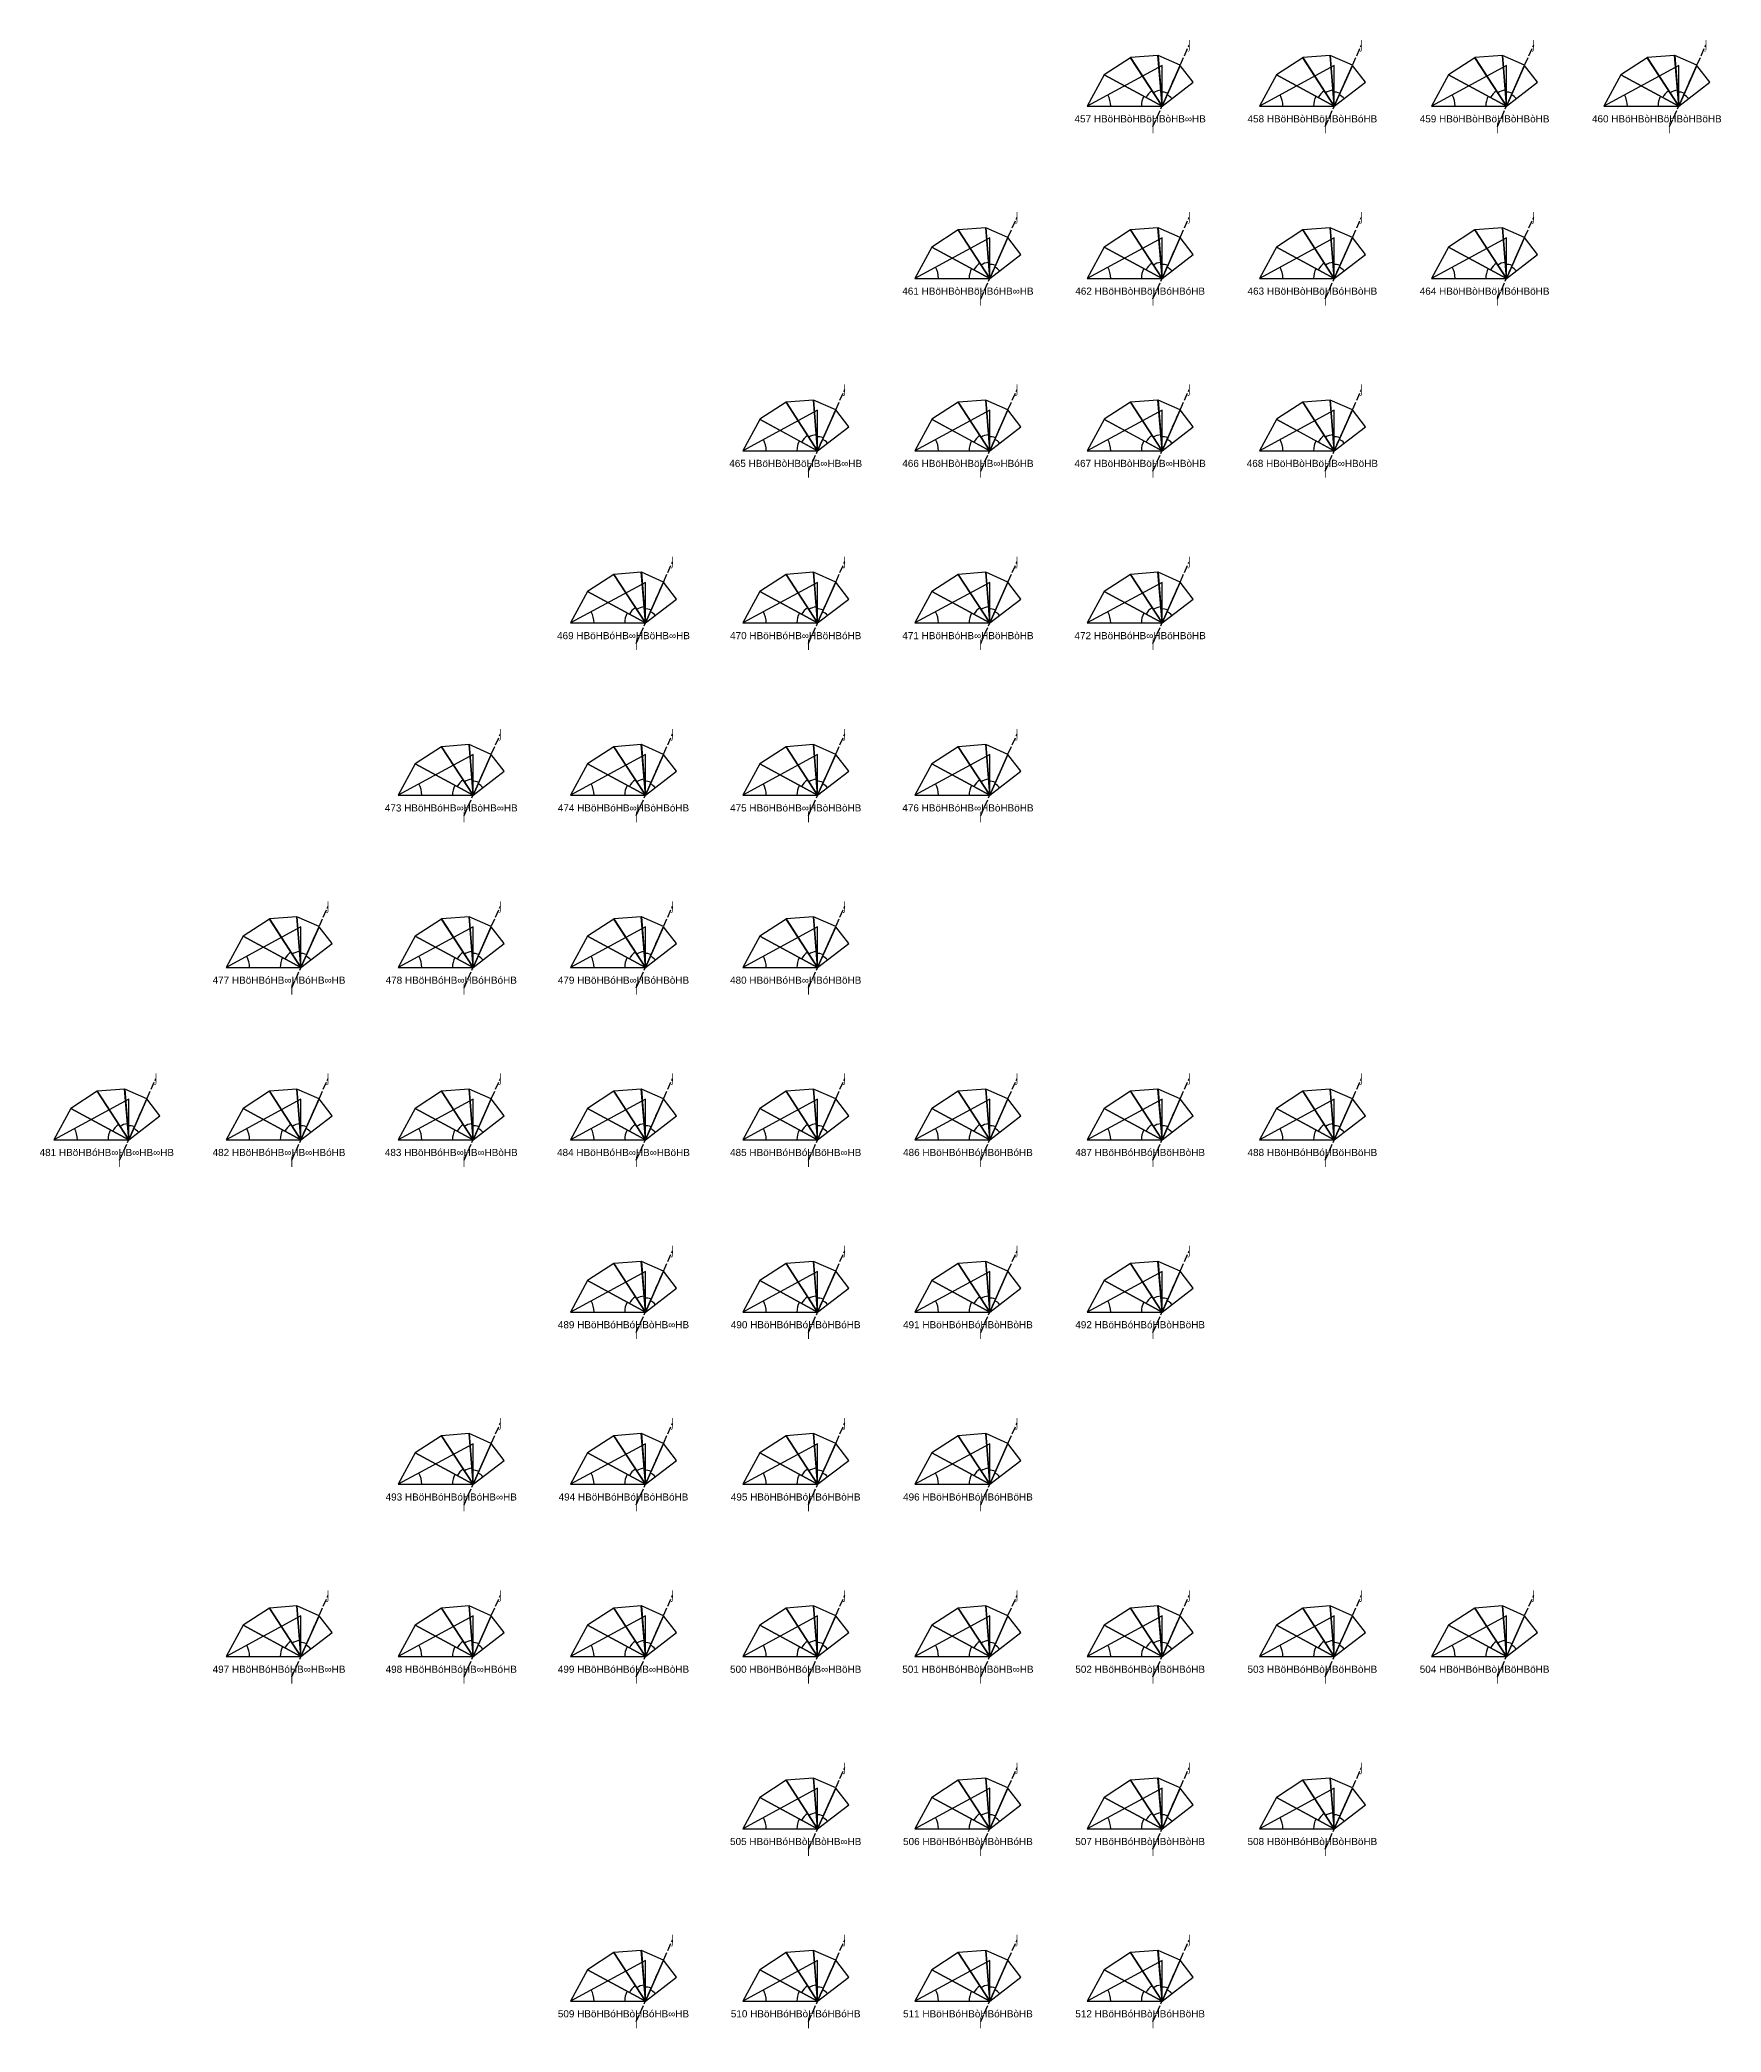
# Model space of a CAD drawing. Header units: millimetres. Extents: x 122552 to 1654769, y -10280102 to 62068.
# Drawn here: x 945859 to 1206012, y -5731785 to -5423586 of the extents above; entities that cross this region are included whole.
import ezdxf
from ezdxf.enums import TextEntityAlignment as Align

# ---------------------------------------------------------------- set-up
doc = ezdxf.new("R2010")
doc.units = ezdxf.units.MM
doc.linetypes.add('ACAD_ISO02W100', pattern=[15, 12, -3])
for name, color, linetype in [('BASE', 170, 'Continuous'), ('HYPOTENUSE', 20, 'Continuous'), ('PERPENDICULAR', 90, 'Continuous'), ('Standard', 7, 'Continuous')]:
    doc.layers.add(name, color=color, linetype=linetype)
doc.styles.add('Arial', font='arial_0.ttf')

# ---------------------------------------------------------------- blocks, each defined once
blk = doc.blocks.new('fundamental_block_GT')
at = {"color": 4}
blk.add_arc((0, -2), 277, 359.9799, 28.4254, dxfattribs=at)
at = {"layer": 'BASE'}
blk.add_line((0, 0), (879, -7), dxfattribs=at)
at = {"layer": 'HYPOTENUSE'}
blk.add_line((883, 469), (0, 0), dxfattribs=at)
at = {"layer": 'PERPENDICULAR'}
blk.add_line((879, -7), (883, 469), dxfattribs=at)

msp = doc.modelspace()

# ---------------------------------------------------------------- linework, layer by layer
at = {"linetype": 'ACAD_ISO02W100', "ltscale": 100}
for p, q in [((1118093, -5437006), (1123708, -5424368)), ((1144742, -5437006), (1150356, -5424368)), ((1171390, -5437006), (1177005, -5424368)), ((1198039, -5437006), (1203654, -5424368)), ((1091444, -5463655), (1097059, -5451017)), ((1118093, -5463655), (1123708, -5451017)), ((1144742, -5463655), (1150356, -5451017)), ((1171390, -5463655), (1177005, -5451017)), ((1064796, -5490303), (1070410, -5477665)), ((1091444, -5490303), (1097059, -5477665)), ((1118093, -5490303), (1123708, -5477665)), ((1144742, -5490303), (1150356, -5477665)), ((1038147, -5516952), (1043762, -5504314)), ((1064796, -5516952), (1070410, -5504314)), ((1091444, -5516952), (1097059, -5504314)), ((1118093, -5516952), (1123708, -5504314)), ((1011498, -5543601), (1017113, -5530963)), ((1038147, -5543601), (1043762, -5530963)), ((1064796, -5543601), (1070410, -5530963)), ((1091444, -5543601), (1097059, -5530963)), ((984850, -5570249), (990464, -5557611)), ((1011498, -5570249), (1017113, -5557611)), ((1038147, -5570249), (1043762, -5557611)), ((1064796, -5570249), (1070410, -5557611)), ((958201, -5596898), (963816, -5584260)), ((984850, -5596898), (990464, -5584260)), ((1011498, -5596898), (1017113, -5584260)), ((1038147, -5596898), (1043762, -5584260)), ((1064796, -5596898), (1070410, -5584260)), ((1091444, -5596898), (1097059, -5584260)), ((1118093, -5596898), (1123708, -5584260)), ((1144742, -5596898), (1150356, -5584260)), ((1038147, -5623547), (1043762, -5610909)), ((1064796, -5623547), (1070410, -5610909)), ((1091444, -5623547), (1097059, -5610909)), ((1118093, -5623547), (1123708, -5610909)), ((1011498, -5650196), (1017113, -5637557)), ((1038147, -5650196), (1043762, -5637557)), ((1064796, -5650196), (1070410, -5637557)), ((1091444, -5650196), (1097059, -5637557)), ((984850, -5676844), (990464, -5664206)), ((1011498, -5676844), (1017113, -5664206)), ((1038147, -5676844), (1043762, -5664206)), ((1064796, -5676844), (1070410, -5664206)), ((1091444, -5676844), (1097059, -5664206)), ((1118093, -5676844), (1123708, -5664206)), ((1144742, -5676844), (1150356, -5664206)), ((1171390, -5676844), (1177005, -5664206)), ((1064796, -5703493), (1070410, -5690855)), ((1091444, -5703493), (1097059, -5690855)), ((1118093, -5703493), (1123708, -5690855)), ((1144742, -5703493), (1150356, -5690855)), ((1038147, -5730142), (1043762, -5717503)), ((1064796, -5730142), (1070410, -5717503)), ((1091444, -5730142), (1097059, -5717503)), ((1118093, -5730142), (1123708, -5717503))]:
    msp.add_line(p, q, dxfattribs=at)

# ---------------------------------------------------------------- block references
for p, xscale, yscale, zscale, rotation in [((1119497, -5433847), 10.18429076373601, 10.18429076373601, 10.18429076373601, 123.5116672382091), ((1119497, -5433847), 8.951118371073518, 8.951118371073518, 8.951118371073518, 95.02333447641668), ((1119497, -5433847), 7.867265571232678, 7.867265571232678, 7.867265571232678, 66.53500171461897), ((1146145, -5433847), 10.18429076373601, 10.18429076373601, 10.18429076373601, 123.5116672382091), ((1146145, -5433847), 8.951118371073518, 8.951118371073518, 8.951118371073518, 95.02333447641668), ((1146145, -5433847), 7.867265571232678, 7.867265571232678, 7.867265571232678, 66.53500171461897), ((1172794, -5433847), 10.18429076373601, 10.18429076373601, 10.18429076373601, 123.5116672382091), ((1172794, -5433847), 8.951118371073518, 8.951118371073518, 8.951118371073518, 95.02333447641668), ((1172794, -5433847), 7.867265571232678, 7.867265571232678, 7.867265571232678, 66.53500171461897), ((1199443, -5433847), 10.18429076373601, 10.18429076373601, 10.18429076373601, 123.5116672382091), ((1199443, -5433847), 8.951118371073518, 8.951118371073518, 8.951118371073518, 95.02333447641668), ((1199443, -5433847), 7.867265571232678, 7.867265571232678, 7.867265571232678, 66.53500171461897), ((1119497, -5433847), 11.58735412275403, 11.58735412275403, 11.58735412275403, 152.0000000000003), ((1119497, -5433847), 6.914651890686425, 6.914651890686425, 6.914651890686425, 38.04666895281858), ((1146145, -5433847), 11.58735412275403, 11.58735412275403, 11.58735412275403, 152.0000000000003), ((1146145, -5433847), 6.914651890686425, 6.914651890686425, 6.914651890686425, 38.04666895281858), ((1172794, -5433847), 11.58735412275403, 11.58735412275403, 11.58735412275403, 152.0000000000003), ((1172794, -5433847), 6.914651890686425, 6.914651890686425, 6.914651890686425, 38.04666895281858), ((1199443, -5433847), 11.58735412275403, 11.58735412275403, 11.58735412275403, 152.0000000000003), ((1199443, -5433847), 6.914651890686425, 6.914651890686425, 6.914651890686425, 38.04666895281858), ((1092848, -5460495), 10.18429076373601, 10.18429076373601, 10.18429076373601, 123.5116672382091), ((1092848, -5460495), 8.951118371073518, 8.951118371073518, 8.951118371073518, 95.02333447641668), ((1092848, -5460495), 7.867265571232678, 7.867265571232678, 7.867265571232678, 66.53500171461897), ((1092848, -5460495), 6.914651890686425, 6.914651890686425, 6.914651890686425, 38.04666895281858), ((1119497, -5460495), 10.18429076373601, 10.18429076373601, 10.18429076373601, 123.5116672382091), ((1119497, -5460495), 8.951118371073518, 8.951118371073518, 8.951118371073518, 95.02333447641668), ((1119497, -5460495), 7.867265571232678, 7.867265571232678, 7.867265571232678, 66.53500171461897), ((1119497, -5460495), 6.914651890686425, 6.914651890686425, 6.914651890686425, 38.04666895281858), ((1146145, -5460495), 10.18429076373601, 10.18429076373601, 10.18429076373601, 123.5116672382091), ((1146145, -5460495), 8.951118371073518, 8.951118371073518, 8.951118371073518, 95.02333447641668), ((1146145, -5460495), 7.867265571232678, 7.867265571232678, 7.867265571232678, 66.53500171461897), ((1146145, -5460495), 6.914651890686425, 6.914651890686425, 6.914651890686425, 38.04666895281858), ((1172794, -5460495), 10.18429076373601, 10.18429076373601, 10.18429076373601, 123.5116672382091), ((1172794, -5460495), 8.951118371073518, 8.951118371073518, 8.951118371073518, 95.02333447641668), ((1172794, -5460495), 7.867265571232678, 7.867265571232678, 7.867265571232678, 66.53500171461897), ((1172794, -5460495), 6.914651890686425, 6.914651890686425, 6.914651890686425, 38.04666895281858), ((1092848, -5460495), 11.58735412275403, 11.58735412275403, 11.58735412275403, 152.0000000000003), ((1119497, -5460495), 11.58735412275403, 11.58735412275403, 11.58735412275403, 152.0000000000003), ((1146145, -5460495), 11.58735412275403, 11.58735412275403, 11.58735412275403, 152.0000000000003), ((1172794, -5460495), 11.58735412275403, 11.58735412275403, 11.58735412275403, 152.0000000000003), ((1066199, -5487144), 10.18429076373601, 10.18429076373601, 10.18429076373601, 123.5116672382091), ((1066199, -5487144), 8.951118371073518, 8.951118371073518, 8.951118371073518, 95.02333447641668), ((1066199, -5487144), 7.867265571232678, 7.867265571232678, 7.867265571232678, 66.53500171461897), ((1092848, -5487144), 10.18429076373601, 10.18429076373601, 10.18429076373601, 123.5116672382091), ((1092848, -5487144), 8.951118371073518, 8.951118371073518, 8.951118371073518, 95.02333447641668), ((1092848, -5487144), 7.867265571232678, 7.867265571232678, 7.867265571232678, 66.53500171461897), ((1119497, -5487144), 10.18429076373601, 10.18429076373601, 10.18429076373601, 123.5116672382091), ((1119497, -5487144), 8.951118371073518, 8.951118371073518, 8.951118371073518, 95.02333447641668), ((1119497, -5487144), 7.867265571232678, 7.867265571232678, 7.867265571232678, 66.53500171461897), ((1146145, -5487144), 10.18429076373601, 10.18429076373601, 10.18429076373601, 123.5116672382091), ((1146145, -5487144), 8.951118371073518, 8.951118371073518, 8.951118371073518, 95.02333447641668), ((1146145, -5487144), 7.867265571232678, 7.867265571232678, 7.867265571232678, 66.53500171461897), ((1066199, -5487144), 11.58735412275403, 11.58735412275403, 11.58735412275403, 152.0000000000003), ((1066199, -5487144), 6.914651890686425, 6.914651890686425, 6.914651890686425, 38.04666895281858), ((1092848, -5487144), 11.58735412275403, 11.58735412275403, 11.58735412275403, 152.0000000000003), ((1092848, -5487144), 6.914651890686425, 6.914651890686425, 6.914651890686425, 38.04666895281858), ((1119497, -5487144), 11.58735412275403, 11.58735412275403, 11.58735412275403, 152.0000000000003), ((1119497, -5487144), 6.914651890686425, 6.914651890686425, 6.914651890686425, 38.04666895281858), ((1146145, -5487144), 11.58735412275403, 11.58735412275403, 11.58735412275403, 152.0000000000003), ((1146145, -5487144), 6.914651890686425, 6.914651890686425, 6.914651890686425, 38.04666895281858), ((1039551, -5513793), 10.18429076373601, 10.18429076373601, 10.18429076373601, 123.5116672382091), ((1039551, -5513793), 8.951118371073518, 8.951118371073518, 8.951118371073518, 95.02333447641668), ((1039551, -5513793), 7.867265571232669, 7.867265571232669, 7.867265571232669, 66.5350017146181), ((1039551, -5513793), 6.914651890686425, 6.914651890686425, 6.914651890686425, 38.04666895281858), ((1066199, -5513793), 10.18429076373601, 10.18429076373601, 10.18429076373601, 123.5116672382091), ((1066199, -5513793), 8.951118371073518, 8.951118371073518, 8.951118371073518, 95.02333447641668), ((1066199, -5513793), 7.867265571232669, 7.867265571232669, 7.867265571232669, 66.5350017146181), ((1066199, -5513793), 6.914651890686425, 6.914651890686425, 6.914651890686425, 38.04666895281858), ((1092848, -5513793), 10.18429076373601, 10.18429076373601, 10.18429076373601, 123.5116672382091), ((1092848, -5513793), 8.951118371073518, 8.951118371073518, 8.951118371073518, 95.02333447641668), ((1092848, -5513793), 7.867265571232669, 7.867265571232669, 7.867265571232669, 66.5350017146181), ((1092848, -5513793), 6.914651890686425, 6.914651890686425, 6.914651890686425, 38.04666895281858), ((1119497, -5513793), 10.18429076373601, 10.18429076373601, 10.18429076373601, 123.5116672382091), ((1119497, -5513793), 8.951118371073518, 8.951118371073518, 8.951118371073518, 95.02333447641668), ((1119497, -5513793), 7.867265571232669, 7.867265571232669, 7.867265571232669, 66.5350017146181), ((1119497, -5513793), 6.914651890686425, 6.914651890686425, 6.914651890686425, 38.04666895281858), ((1039551, -5513793), 11.58735412275403, 11.58735412275403, 11.58735412275403, 152.0000000000003), ((1066199, -5513793), 11.58735412275403, 11.58735412275403, 11.58735412275403, 152.0000000000003), ((1092848, -5513793), 11.58735412275403, 11.58735412275403, 11.58735412275403, 152.0000000000003), ((1119497, -5513793), 11.58735412275403, 11.58735412275403, 11.58735412275403, 152.0000000000003), ((1012902, -5540441), 10.18429076373601, 10.18429076373601, 10.18429076373601, 123.5116672382091), ((1012902, -5540441), 8.951118371073518, 8.951118371073518, 8.951118371073518, 95.02333447641668), ((1012902, -5540441), 7.867265571232669, 7.867265571232669, 7.867265571232669, 66.5350017146181), ((1012902, -5540441), 6.914651890686425, 6.914651890686425, 6.914651890686425, 38.04666895281858), ((1039551, -5540441), 10.18429076373601, 10.18429076373601, 10.18429076373601, 123.5116672382091), ((1039551, -5540441), 8.951118371073518, 8.951118371073518, 8.951118371073518, 95.02333447641668), ((1039551, -5540441), 7.867265571232669, 7.867265571232669, 7.867265571232669, 66.5350017146181), ((1039551, -5540441), 6.914651890686425, 6.914651890686425, 6.914651890686425, 38.04666895281858), ((1066199, -5540441), 10.18429076373601, 10.18429076373601, 10.18429076373601, 123.5116672382091), ((1066199, -5540441), 8.951118371073518, 8.951118371073518, 8.951118371073518, 95.02333447641668), ((1066199, -5540441), 7.867265571232669, 7.867265571232669, 7.867265571232669, 66.5350017146181), ((1066199, -5540441), 6.914651890686425, 6.914651890686425, 6.914651890686425, 38.04666895281858), ((1092848, -5540441), 10.18429076373601, 10.18429076373601, 10.18429076373601, 123.5116672382091), ((1092848, -5540441), 8.951118371073518, 8.951118371073518, 8.951118371073518, 95.02333447641668), ((1092848, -5540441), 7.867265571232669, 7.867265571232669, 7.867265571232669, 66.5350017146181), ((1092848, -5540441), 6.914651890686425, 6.914651890686425, 6.914651890686425, 38.04666895281858), ((1012902, -5540441), 11.58735412275403, 11.58735412275403, 11.58735412275403, 152.0000000000003), ((1039551, -5540441), 11.58735412275403, 11.58735412275403, 11.58735412275403, 152.0000000000003), ((1066199, -5540441), 11.58735412275403, 11.58735412275403, 11.58735412275403, 152.0000000000003), ((1092848, -5540441), 11.58735412275403, 11.58735412275403, 11.58735412275403, 152.0000000000003), ((986253, -5567090), 10.18429076373601, 10.18429076373601, 10.18429076373601, 123.5116672382091), ((986253, -5567090), 8.951118371073518, 8.951118371073518, 8.951118371073518, 95.02333447641668), ((986253, -5567090), 7.867265571232669, 7.867265571232669, 7.867265571232669, 66.5350017146181), ((1012902, -5567090), 10.18429076373601, 10.18429076373601, 10.18429076373601, 123.5116672382091), ((1012902, -5567090), 8.951118371073518, 8.951118371073518, 8.951118371073518, 95.02333447641668), ((1012902, -5567090), 7.867265571232669, 7.867265571232669, 7.867265571232669, 66.5350017146181), ((1039551, -5567090), 10.18429076373601, 10.18429076373601, 10.18429076373601, 123.5116672382091), ((1039551, -5567090), 8.951118371073518, 8.951118371073518, 8.951118371073518, 95.02333447641668), ((1039551, -5567090), 7.867265571232669, 7.867265571232669, 7.867265571232669, 66.5350017146181), ((1066199, -5567090), 10.18429076373601, 10.18429076373601, 10.18429076373601, 123.5116672382091), ((1066199, -5567090), 8.951118371073518, 8.951118371073518, 8.951118371073518, 95.02333447641668), ((1066199, -5567090), 7.867265571232669, 7.867265571232669, 7.867265571232669, 66.5350017146181), ((986253, -5567090), 11.58735412275403, 11.58735412275403, 11.58735412275403, 152.0000000000003), ((986253, -5567090), 6.914651890686425, 6.914651890686425, 6.914651890686425, 38.04666895281858), ((1012902, -5567090), 11.58735412275403, 11.58735412275403, 11.58735412275403, 152.0000000000003), ((1012902, -5567090), 6.914651890686425, 6.914651890686425, 6.914651890686425, 38.04666895281858), ((1039551, -5567090), 11.58735412275403, 11.58735412275403, 11.58735412275403, 152.0000000000003), ((1039551, -5567090), 6.914651890686425, 6.914651890686425, 6.914651890686425, 38.04666895281858), ((1066199, -5567090), 11.58735412275403, 11.58735412275403, 11.58735412275403, 152.0000000000003), ((1066199, -5567090), 6.914651890686425, 6.914651890686425, 6.914651890686425, 38.04666895281858), ((959605, -5593739), 10.18429076373601, 10.18429076373601, 10.18429076373601, 123.5116672382091), ((959605, -5593739), 8.951118371073518, 8.951118371073518, 8.951118371073518, 95.02333447641668), ((959605, -5593739), 7.867265571232669, 7.867265571232669, 7.867265571232669, 66.5350017146181), ((959605, -5593739), 6.914651890686425, 6.914651890686425, 6.914651890686425, 38.04666895281858), ((986253, -5593739), 10.18429076373601, 10.18429076373601, 10.18429076373601, 123.5116672382091), ((986253, -5593739), 8.951118371073518, 8.951118371073518, 8.951118371073518, 95.02333447641668), ((986253, -5593739), 7.867265571232669, 7.867265571232669, 7.867265571232669, 66.5350017146181), ((986253, -5593739), 6.914651890686425, 6.914651890686425, 6.914651890686425, 38.04666895281858), ((1012902, -5593739), 10.18429076373601, 10.18429076373601, 10.18429076373601, 123.5116672382091), ((1012902, -5593739), 8.951118371073518, 8.951118371073518, 8.951118371073518, 95.02333447641668), ((1012902, -5593739), 7.867265571232669, 7.867265571232669, 7.867265571232669, 66.5350017146181), ((1012902, -5593739), 6.914651890686425, 6.914651890686425, 6.914651890686425, 38.04666895281858), ((1039551, -5593739), 10.18429076373601, 10.18429076373601, 10.18429076373601, 123.5116672382091), ((1039551, -5593739), 8.951118371073518, 8.951118371073518, 8.951118371073518, 95.02333447641668), ((1039551, -5593739), 7.867265571232669, 7.867265571232669, 7.867265571232669, 66.5350017146181), ((1039551, -5593739), 6.914651890686425, 6.914651890686425, 6.914651890686425, 38.04666895281858), ((1066199, -5593739), 10.18429076373601, 10.18429076373601, 10.18429076373601, 123.5116672382091), ((1066199, -5593739), 8.951118371073518, 8.951118371073518, 8.951118371073518, 95.02333447641668), ((1066199, -5593739), 7.867265571232678, 7.867265571232678, 7.867265571232678, 66.53500171461897), ((1066199, -5593739), 6.914651890686425, 6.914651890686425, 6.914651890686425, 38.04666895281858), ((1092848, -5593739), 10.18429076373601, 10.18429076373601, 10.18429076373601, 123.5116672382091), ((1092848, -5593739), 8.951118371073518, 8.951118371073518, 8.951118371073518, 95.02333447641668), ((1092848, -5593739), 7.867265571232678, 7.867265571232678, 7.867265571232678, 66.53500171461897), ((1092848, -5593739), 6.914651890686425, 6.914651890686425, 6.914651890686425, 38.04666895281858), ((1119497, -5593739), 10.18429076373601, 10.18429076373601, 10.18429076373601, 123.5116672382091), ((1119497, -5593739), 8.951118371073518, 8.951118371073518, 8.951118371073518, 95.02333447641668), ((1119497, -5593739), 7.867265571232678, 7.867265571232678, 7.867265571232678, 66.53500171461897), ((1119497, -5593739), 6.914651890686425, 6.914651890686425, 6.914651890686425, 38.04666895281858), ((1146145, -5593739), 10.18429076373601, 10.18429076373601, 10.18429076373601, 123.5116672382091), ((1146145, -5593739), 8.951118371073518, 8.951118371073518, 8.951118371073518, 95.02333447641668), ((1146145, -5593739), 7.867265571232678, 7.867265571232678, 7.867265571232678, 66.53500171461897), ((1146145, -5593739), 6.914651890686425, 6.914651890686425, 6.914651890686425, 38.04666895281858), ((959605, -5593739), 11.58735412275403, 11.58735412275403, 11.58735412275403, 152.0000000000003), ((986253, -5593739), 11.58735412275403, 11.58735412275403, 11.58735412275403, 152.0000000000003), ((1012902, -5593739), 11.58735412275403, 11.58735412275403, 11.58735412275403, 152.0000000000003), ((1039551, -5593739), 11.58735412275403, 11.58735412275403, 11.58735412275403, 152.0000000000003), ((1066199, -5593739), 11.58735412275403, 11.58735412275403, 11.58735412275403, 152.0000000000003), ((1092848, -5593739), 11.58735412275403, 11.58735412275403, 11.58735412275403, 152.0000000000003), ((1119497, -5593739), 11.58735412275403, 11.58735412275403, 11.58735412275403, 152.0000000000003), ((1146145, -5593739), 11.58735412275403, 11.58735412275403, 11.58735412275403, 152.0000000000003), ((1039551, -5620387), 10.18429076373601, 10.18429076373601, 10.18429076373601, 123.5116672382091), ((1039551, -5620387), 8.951118371073518, 8.951118371073518, 8.951118371073518, 95.02333447641668), ((1039551, -5620387), 7.867265571232669, 7.867265571232669, 7.867265571232669, 66.5350017146181), ((1039551, -5620387), 6.914651890686425, 6.914651890686425, 6.914651890686425, 38.04666895281858), ((1066199, -5620387), 10.18429076373601, 10.18429076373601, 10.18429076373601, 123.5116672382091), ((1066199, -5620387), 8.951118371073518, 8.951118371073518, 8.951118371073518, 95.02333447641668), ((1066199, -5620387), 7.867265571232669, 7.867265571232669, 7.867265571232669, 66.5350017146181), ((1066199, -5620387), 6.914651890686425, 6.914651890686425, 6.914651890686425, 38.04666895281858), ((1092848, -5620387), 10.18429076373601, 10.18429076373601, 10.18429076373601, 123.5116672382091), ((1092848, -5620387), 8.951118371073518, 8.951118371073518, 8.951118371073518, 95.02333447641668), ((1092848, -5620387), 7.867265571232669, 7.867265571232669, 7.867265571232669, 66.5350017146181), ((1092848, -5620387), 6.914651890686425, 6.914651890686425, 6.914651890686425, 38.04666895281858), ((1119497, -5620387), 10.18429076373601, 10.18429076373601, 10.18429076373601, 123.5116672382091), ((1119497, -5620387), 8.951118371073518, 8.951118371073518, 8.951118371073518, 95.02333447641668), ((1119497, -5620387), 7.867265571232669, 7.867265571232669, 7.867265571232669, 66.5350017146181), ((1119497, -5620387), 6.914651890686425, 6.914651890686425, 6.914651890686425, 38.04666895281858), ((1039551, -5620387), 11.58735412275403, 11.58735412275403, 11.58735412275403, 152.0000000000003), ((1066199, -5620387), 11.58735412275403, 11.58735412275403, 11.58735412275403, 152.0000000000003), ((1092848, -5620387), 11.58735412275403, 11.58735412275403, 11.58735412275403, 152.0000000000003), ((1119497, -5620387), 11.58735412275403, 11.58735412275403, 11.58735412275403, 152.0000000000003), ((1012902, -5647036), 10.18429076373601, 10.18429076373601, 10.18429076373601, 123.5116672382091), ((1012902, -5647036), 8.951118371073518, 8.951118371073518, 8.951118371073518, 95.02333447641668), ((1012902, -5647036), 7.867265571232669, 7.867265571232669, 7.867265571232669, 66.5350017146181), ((1039551, -5647036), 10.18429076373601, 10.18429076373601, 10.18429076373601, 123.5116672382091), ((1039551, -5647036), 8.951118371073518, 8.951118371073518, 8.951118371073518, 95.02333447641668), ((1039551, -5647036), 7.867265571232669, 7.867265571232669, 7.867265571232669, 66.5350017146181), ((1066199, -5647036), 10.18429076373601, 10.18429076373601, 10.18429076373601, 123.5116672382091), ((1066199, -5647036), 8.951118371073518, 8.951118371073518, 8.951118371073518, 95.02333447641668), ((1066199, -5647036), 7.867265571232669, 7.867265571232669, 7.867265571232669, 66.5350017146181), ((1092848, -5647036), 10.18429076373601, 10.18429076373601, 10.18429076373601, 123.5116672382091), ((1092848, -5647036), 8.951118371073518, 8.951118371073518, 8.951118371073518, 95.02333447641668), ((1092848, -5647036), 7.867265571232669, 7.867265571232669, 7.867265571232669, 66.5350017146181), ((1012902, -5647036), 11.58735412275403, 11.58735412275403, 11.58735412275403, 152.0000000000003), ((1012902, -5647036), 6.914651890686425, 6.914651890686425, 6.914651890686425, 38.04666895281858), ((1039551, -5647036), 11.58735412275403, 11.58735412275403, 11.58735412275403, 152.0000000000003), ((1039551, -5647036), 6.914651890686425, 6.914651890686425, 6.914651890686425, 38.04666895281858), ((1066199, -5647036), 11.58735412275403, 11.58735412275403, 11.58735412275403, 152.0000000000003), ((1066199, -5647036), 6.914651890686425, 6.914651890686425, 6.914651890686425, 38.04666895281858), ((1092848, -5647036), 11.58735412275403, 11.58735412275403, 11.58735412275403, 152.0000000000003), ((1092848, -5647036), 6.914651890686425, 6.914651890686425, 6.914651890686425, 38.04666895281858), ((986253, -5673685), 10.18429076373601, 10.18429076373601, 10.18429076373601, 123.5116672382091), ((986253, -5673685), 8.951118371073518, 8.951118371073518, 8.951118371073518, 95.02333447641668), ((986253, -5673685), 7.867265571232669, 7.867265571232669, 7.867265571232669, 66.5350017146181), ((986253, -5673685), 6.914651890686425, 6.914651890686425, 6.914651890686425, 38.04666895281858), ((1012902, -5673685), 10.18429076373601, 10.18429076373601, 10.18429076373601, 123.5116672382091), ((1012902, -5673685), 8.951118371073518, 8.951118371073518, 8.951118371073518, 95.02333447641668), ((1012902, -5673685), 7.867265571232669, 7.867265571232669, 7.867265571232669, 66.5350017146181), ((1012902, -5673685), 6.914651890686425, 6.914651890686425, 6.914651890686425, 38.04666895281858), ((1039551, -5673685), 10.18429076373601, 10.18429076373601, 10.18429076373601, 123.5116672382091), ((1039551, -5673685), 8.951118371073518, 8.951118371073518, 8.951118371073518, 95.02333447641668), ((1039551, -5673685), 7.867265571232669, 7.867265571232669, 7.867265571232669, 66.5350017146181), ((1039551, -5673685), 6.914651890686425, 6.914651890686425, 6.914651890686425, 38.04666895281858), ((1066199, -5673685), 10.18429076373601, 10.18429076373601, 10.18429076373601, 123.5116672382091), ((1066199, -5673685), 8.951118371073518, 8.951118371073518, 8.951118371073518, 95.02333447641668), ((1066199, -5673685), 7.867265571232669, 7.867265571232669, 7.867265571232669, 66.5350017146181), ((1066199, -5673685), 6.914651890686425, 6.914651890686425, 6.914651890686425, 38.04666895281858), ((1092848, -5673685), 10.18429076373601, 10.18429076373601, 10.18429076373601, 123.5116672382091), ((1092848, -5673685), 8.951118371073518, 8.951118371073518, 8.951118371073518, 95.02333447641668), ((1092848, -5673685), 7.867265571232678, 7.867265571232678, 7.867265571232678, 66.53500171461897), ((1092848, -5673685), 6.914651890686425, 6.914651890686425, 6.914651890686425, 38.04666895281858), ((1119497, -5673685), 10.18429076373601, 10.18429076373601, 10.18429076373601, 123.5116672382091), ((1119497, -5673685), 8.951118371073518, 8.951118371073518, 8.951118371073518, 95.02333447641668), ((1119497, -5673685), 7.867265571232678, 7.867265571232678, 7.867265571232678, 66.53500171461897), ((1119497, -5673685), 6.914651890686425, 6.914651890686425, 6.914651890686425, 38.04666895281858), ((1146145, -5673685), 10.18429076373601, 10.18429076373601, 10.18429076373601, 123.5116672382091), ((1146145, -5673685), 8.951118371073518, 8.951118371073518, 8.951118371073518, 95.02333447641668), ((1146145, -5673685), 7.867265571232678, 7.867265571232678, 7.867265571232678, 66.53500171461897), ((1146145, -5673685), 6.914651890686425, 6.914651890686425, 6.914651890686425, 38.04666895281858), ((1172794, -5673685), 10.18429076373601, 10.18429076373601, 10.18429076373601, 123.5116672382091), ((1172794, -5673685), 8.951118371073518, 8.951118371073518, 8.951118371073518, 95.02333447641668), ((1172794, -5673685), 7.867265571232678, 7.867265571232678, 7.867265571232678, 66.53500171461897), ((1172794, -5673685), 6.914651890686425, 6.914651890686425, 6.914651890686425, 38.04666895281858), ((986253, -5673685), 11.58735412275403, 11.58735412275403, 11.58735412275403, 152.0000000000003), ((1012902, -5673685), 11.58735412275403, 11.58735412275403, 11.58735412275403, 152.0000000000003), ((1039551, -5673685), 11.58735412275403, 11.58735412275403, 11.58735412275403, 152.0000000000003), ((1066199, -5673685), 11.58735412275403, 11.58735412275403, 11.58735412275403, 152.0000000000003), ((1092848, -5673685), 11.58735412275403, 11.58735412275403, 11.58735412275403, 152.0000000000003), ((1119497, -5673685), 11.58735412275403, 11.58735412275403, 11.58735412275403, 152.0000000000003), ((1146145, -5673685), 11.58735412275403, 11.58735412275403, 11.58735412275403, 152.0000000000003), ((1172794, -5673685), 11.58735412275403, 11.58735412275403, 11.58735412275403, 152.0000000000003), ((1066199, -5700333), 11.58735412275403, 11.58735412275403, 11.58735412275403, 152.0000000000003), ((1066199, -5700333), 10.18429076373601, 10.18429076373601, 10.18429076373601, 123.5116672382091), ((1066199, -5700333), 8.951118371073518, 8.951118371073518, 8.951118371073518, 95.02333447641668), ((1066199, -5700333), 7.867265571232678, 7.867265571232678, 7.867265571232678, 66.53500171461897), ((1066199, -5700333), 6.914651890686425, 6.914651890686425, 6.914651890686425, 38.04666895281858), ((1092848, -5700333), 11.58735412275403, 11.58735412275403, 11.58735412275403, 152.0000000000003), ((1092848, -5700333), 10.18429076373601, 10.18429076373601, 10.18429076373601, 123.5116672382091), ((1092848, -5700333), 8.951118371073518, 8.951118371073518, 8.951118371073518, 95.02333447641668), ((1092848, -5700333), 7.867265571232678, 7.867265571232678, 7.867265571232678, 66.53500171461897), ((1092848, -5700333), 6.914651890686425, 6.914651890686425, 6.914651890686425, 38.04666895281858), ((1119497, -5700333), 11.58735412275403, 11.58735412275403, 11.58735412275403, 152.0000000000003), ((1119497, -5700333), 10.18429076373601, 10.18429076373601, 10.18429076373601, 123.5116672382091), ((1119497, -5700333), 8.951118371073518, 8.951118371073518, 8.951118371073518, 95.02333447641668), ((1119497, -5700333), 7.867265571232678, 7.867265571232678, 7.867265571232678, 66.53500171461897), ((1119497, -5700333), 6.914651890686425, 6.914651890686425, 6.914651890686425, 38.04666895281858), ((1146145, -5700333), 11.58735412275403, 11.58735412275403, 11.58735412275403, 152.0000000000003), ((1146145, -5700333), 10.18429076373601, 10.18429076373601, 10.18429076373601, 123.5116672382091), ((1146145, -5700333), 8.951118371073518, 8.951118371073518, 8.951118371073518, 95.02333447641668), ((1146145, -5700333), 7.867265571232678, 7.867265571232678, 7.867265571232678, 66.53500171461897), ((1146145, -5700333), 6.914651890686425, 6.914651890686425, 6.914651890686425, 38.04666895281858), ((1039551, -5726982), 10.18429076373601, 10.18429076373601, 10.18429076373601, 123.5116672382091), ((1039551, -5726982), 8.951118371073518, 8.951118371073518, 8.951118371073518, 95.02333447641668), ((1039551, -5726982), 7.867265571232669, 7.867265571232669, 7.867265571232669, 66.5350017146181), ((1066199, -5726982), 10.18429076373601, 10.18429076373601, 10.18429076373601, 123.5116672382091), ((1066199, -5726982), 8.951118371073518, 8.951118371073518, 8.951118371073518, 95.02333447641668), ((1066199, -5726982), 7.867265571232669, 7.867265571232669, 7.867265571232669, 66.5350017146181), ((1092848, -5726982), 10.18429076373601, 10.18429076373601, 10.18429076373601, 123.5116672382091), ((1092848, -5726982), 8.951118371073518, 8.951118371073518, 8.951118371073518, 95.02333447641668), ((1092848, -5726982), 7.867265571232669, 7.867265571232669, 7.867265571232669, 66.5350017146181), ((1119497, -5726982), 10.18429076373601, 10.18429076373601, 10.18429076373601, 123.5116672382091), ((1119497, -5726982), 8.951118371073518, 8.951118371073518, 8.951118371073518, 95.02333447641668), ((1119497, -5726982), 7.867265571232669, 7.867265571232669, 7.867265571232669, 66.5350017146181), ((1039551, -5726982), 11.58735412275403, 11.58735412275403, 11.58735412275403, 152.0000000000003), ((1039551, -5726982), 6.914651890686425, 6.914651890686425, 6.914651890686425, 38.04666895281858), ((1066199, -5726982), 11.58735412275403, 11.58735412275403, 11.58735412275403, 152.0000000000003), ((1066199, -5726982), 6.914651890686425, 6.914651890686425, 6.914651890686425, 38.04666895281858), ((1092848, -5726982), 11.58735412275403, 11.58735412275403, 11.58735412275403, 152.0000000000003), ((1092848, -5726982), 6.914651890686425, 6.914651890686425, 6.914651890686425, 38.04666895281858), ((1119497, -5726982), 11.58735412275403, 11.58735412275403, 11.58735412275403, 152.0000000000003), ((1119497, -5726982), 6.914651890686425, 6.914651890686425, 6.914651890686425, 38.04666895281858)]:
    msp.add_blockref('fundamental_block_GT', p, dxfattribs=dict(xscale=xscale, yscale=yscale, zscale=zscale, rotation=rotation))
at = {"layer": 'Standard', "xscale": 13.18371388650824, "yscale": 13.18371388650824, "zscale": 13.18371388650824, "rotation": 0.4883327617913192}
for p in [(1107909, -5433847), (1134558, -5433847), (1161207, -5433847), (1187855, -5433847), (1081261, -5460495), (1107909, -5460495), (1134558, -5460495), (1161207, -5460495), (1054612, -5487144), (1081261, -5487144), (1107909, -5487144), (1134558, -5487144), (1027963, -5513793), (1054612, -5513793), (1081261, -5513793), (1107909, -5513793), (1001315, -5540441), (1027963, -5540441), (1054612, -5540441), (1081261, -5540441), (974666, -5567090), (1001315, -5567090), (1027963, -5567090), (1054612, -5567090), (948017, -5593739), (974666, -5593739), (1001315, -5593739), (1027963, -5593739), (1054612, -5593739), (1081261, -5593739), (1107909, -5593739), (1134558, -5593739), (1027963, -5620387), (1054612, -5620387), (1081261, -5620387), (1107909, -5620387), (1001315, -5647036), (1027963, -5647036), (1054612, -5647036), (1081261, -5647036), (974666, -5673685), (1001315, -5673685), (1027963, -5673685), (1054612, -5673685), (1081261, -5673685), (1107909, -5673685), (1134558, -5673685), (1161207, -5673685), (1054612, -5700333), (1081261, -5700333), (1107909, -5700333), (1134558, -5700333), (1027963, -5726982), (1054612, -5726982), (1081261, -5726982), (1107909, -5726982)]:
    msp.add_blockref('fundamental_block_GT', p, dxfattribs=at)

# ---------------------------------------------------------------- texts
at = {"style": 'Arial'}
for s, p in [('⌡', (1123708, -5424368)), ('⌡', (1150356, -5424368)), ('⌡', (1177005, -5424368)), ('⌡', (1203654, -5424368)), ('457 HBöHBòHBöHBòHB∞HB', (1116112, -5435807)), ('⌠', (1118093, -5437006)), ('458 HBöHBòHBöHBòHBóHB', (1142760, -5435807)), ('⌠', (1144742, -5437006)), ('459 HBöHBòHBöHBòHBòHB', (1169409, -5435807)), ('⌠', (1171390, -5437006)), ('460 HBöHBòHBöHBòHBöHB', (1196058, -5435807)), ('⌠', (1198039, -5437006)), ('⌡', (1097059, -5451017)), ('⌡', (1123708, -5451017)), ('⌡', (1150356, -5451017)), ('⌡', (1177005, -5451017)), ('461 HBöHBòHBöHBóHB∞HB', (1089463, -5462456)), ('⌠', (1091444, -5463655)), ('462 HBöHBòHBöHBóHBóHB', (1116112, -5462456)), ('⌠', (1118093, -5463655)), ('463 HBöHBòHBöHBóHBòHB', (1142760, -5462456)), ('⌠', (1144742, -5463655)), ('464 HBöHBòHBöHBóHBöHB', (1169409, -5462456)), ('⌠', (1171390, -5463655)), ('⌡', (1070410, -5477665)), ('⌡', (1097059, -5477665)), ('⌡', (1123708, -5477665)), ('⌡', (1150356, -5477665)), ('465 HBöHBòHBöHB∞HB∞HB', (1062814, -5489105)), ('466 HBöHBòHBöHB∞HBóHB', (1089463, -5489105)), ('467 HBöHBòHBöHB∞HBòHB', (1116112, -5489105)), ('468 HBöHBòHBöHB∞HBöHB', (1142760, -5489105)), ('⌠', (1064796, -5490303)), ('⌠', (1091444, -5490303)), ('⌠', (1118093, -5490303)), ('⌠', (1144742, -5490303)), ('⌡', (1043762, -5504314)), ('⌡', (1070410, -5504314)), ('⌡', (1097059, -5504314)), ('⌡', (1123708, -5504314)), ('469 HBöHBóHB∞HBöHB∞HB', (1036166, -5515753)), ('⌠', (1038147, -5516952)), ('470 HBöHBóHB∞HBöHBóHB', (1062814, -5515753)), ('⌠', (1064796, -5516952)), ('471 HBöHBóHB∞HBöHBòHB', (1089463, -5515753)), ('⌠', (1091444, -5516952)), ('472 HBöHBóHB∞HBöHBöHB', (1116112, -5515753)), ('⌠', (1118093, -5516952)), ('⌡', (1017113, -5530963)), ('⌡', (1043762, -5530963)), ('⌡', (1070410, -5530963)), ('⌡', (1097059, -5530963)), ('473 HBöHBóHB∞HBòHB∞HB', (1009517, -5542402)), ('⌠', (1011498, -5543601)), ('474 HBöHBóHB∞HBòHBóHB', (1036166, -5542402)), ('⌠', (1038147, -5543601)), ('475 HBöHBóHB∞HBòHBòHB', (1062814, -5542402)), ('⌠', (1064796, -5543601)), ('476 HBöHBóHB∞HBòHBöHB', (1089463, -5542402)), ('⌠', (1091444, -5543601)), ('⌡', (990464, -5557611)), ('⌡', (1017113, -5557611)), ('⌡', (1043762, -5557611)), ('⌡', (1070410, -5557611)), ('477 HBöHBóHB∞HBóHB∞HB', (982868, -5569051)), ('478 HBöHBóHB∞HBóHBóHB', (1009517, -5569051)), ('479 HBöHBóHB∞HBóHBòHB', (1036166, -5569051)), ('480 HBöHBóHB∞HBóHBöHB', (1062814, -5569051)), ('⌠', (984850, -5570249)), ('⌠', (1011498, -5570249)), ('⌠', (1038147, -5570249)), ('⌠', (1064796, -5570249)), ('⌡', (963816, -5584260)), ('⌡', (990464, -5584260)), ('⌡', (1017113, -5584260)), ('⌡', (1043762, -5584260)), ('⌡', (1070410, -5584260)), ('⌡', (1097059, -5584260)), ('⌡', (1123708, -5584260)), ('⌡', (1150356, -5584260)), ('481 HBöHBóHB∞HB∞HB∞HB', (956220, -5595699)), ('⌠', (958201, -5596898)), ('482 HBöHBóHB∞HB∞HBóHB', (982868, -5595699)), ('⌠', (984850, -5596898)), ('483 HBöHBóHB∞HB∞HBòHB', (1009517, -5595699)), ('⌠', (1011498, -5596898)), ('484 HBöHBóHB∞HB∞HBöHB', (1036166, -5595699)), ('⌠', (1038147, -5596898)), ('485 HBöHBóHBóHBöHB∞HB', (1062814, -5595699)), ('⌠', (1064796, -5596898)), ('486 HBöHBóHBóHBöHBóHB', (1089463, -5595699)), ('⌠', (1091444, -5596898)), ('487 HBöHBóHBóHBöHBòHB', (1116112, -5595699)), ('⌠', (1118093, -5596898)), ('488 HBöHBóHBóHBöHBöHB', (1142760, -5595699)), ('⌠', (1144742, -5596898)), ('⌡', (1043762, -5610909)), ('⌡', (1070410, -5610909)), ('⌡', (1097059, -5610909)), ('⌡', (1123708, -5610909)), ('489 HBöHBóHBóHBòHB∞HB', (1036166, -5622348)), ('⌠', (1038147, -5623547)), ('490 HBöHBóHBóHBòHBóHB', (1062814, -5622348)), ('⌠', (1064796, -5623547)), ('491 HBöHBóHBóHBòHBòHB', (1089463, -5622348)), ('⌠', (1091444, -5623547)), ('492 HBöHBóHBóHBòHBöHB', (1116112, -5622348)), ('⌠', (1118093, -5623547)), ('⌡', (1017113, -5637557)), ('⌡', (1043762, -5637557)), ('⌡', (1070410, -5637557)), ('⌡', (1097059, -5637557)), ('493 HBöHBóHBóHBóHB∞HB', (1009517, -5648997)), ('494 HBöHBóHBóHBóHBóHB', (1036166, -5648997)), ('495 HBöHBóHBóHBóHBòHB', (1062814, -5648997)), ('496 HBöHBóHBóHBóHBöHB', (1089463, -5648997)), ('⌠', (1011498, -5650196)), ('⌠', (1038147, -5650196)), ('⌠', (1064796, -5650196)), ('⌠', (1091444, -5650196)), ('⌡', (990464, -5664206)), ('⌡', (1017113, -5664206)), ('⌡', (1043762, -5664206)), ('⌡', (1070410, -5664206)), ('⌡', (1097059, -5664206)), ('⌡', (1123708, -5664206)), ('⌡', (1150356, -5664206)), ('⌡', (1177005, -5664206)), ('497 HBöHBóHBóHB∞HB∞HB', (982868, -5675645)), ('⌠', (984850, -5676844)), ('498 HBöHBóHBóHB∞HBóHB', (1009517, -5675645)), ('⌠', (1011498, -5676844)), ('499 HBöHBóHBóHB∞HBòHB', (1036166, -5675645)), ('⌠', (1038147, -5676844)), ('500 HBöHBóHBóHB∞HBöHB', (1062814, -5675645)), ('⌠', (1064796, -5676844)), ('501 HBöHBóHBòHBöHB∞HB', (1089463, -5675645)), ('⌠', (1091444, -5676844)), ('502 HBöHBóHBòHBöHBóHB', (1116112, -5675645)), ('⌠', (1118093, -5676844)), ('503 HBöHBóHBòHBöHBòHB', (1142760, -5675645)), ('⌠', (1144742, -5676844)), ('504 HBöHBóHBòHBöHBöHB', (1169409, -5675645)), ('⌠', (1171390, -5676844)), ('⌡', (1070410, -5690855)), ('⌡', (1097059, -5690855)), ('⌡', (1123708, -5690855)), ('⌡', (1150356, -5690855)), ('505 HBöHBóHBòHBòHB∞HB', (1062814, -5702294)), ('506 HBöHBóHBòHBòHBóHB', (1089463, -5702294)), ('507 HBöHBóHBòHBòHBòHB', (1116112, -5702294)), ('508 HBöHBóHBòHBòHBöHB', (1142760, -5702294)), ('⌠', (1064796, -5703493)), ('⌠', (1091444, -5703493)), ('⌠', (1118093, -5703493)), ('⌠', (1144742, -5703493)), ('⌡', (1043762, -5717503)), ('⌡', (1070410, -5717503)), ('⌡', (1097059, -5717503)), ('⌡', (1123708, -5717503)), ('509 HBöHBóHBòHBóHB∞HB', (1036166, -5728943)), ('⌠', (1038147, -5730142)), ('510 HBöHBóHBòHBóHBóHB', (1062814, -5728943)), ('⌠', (1064796, -5730142)), ('511 HBöHBóHBòHBóHBòHB', (1089463, -5728943)), ('⌠', (1091444, -5730142)), ('512 HBöHBóHBòHBóHBöHB', (1116112, -5728943)), ('⌠', (1118093, -5730142))]:
    msp.add_text(s, height=1100, dxfattribs=at).set_placement(p, align=Align.MIDDLE_CENTER)

doc.saveas('drawing.dxf')
